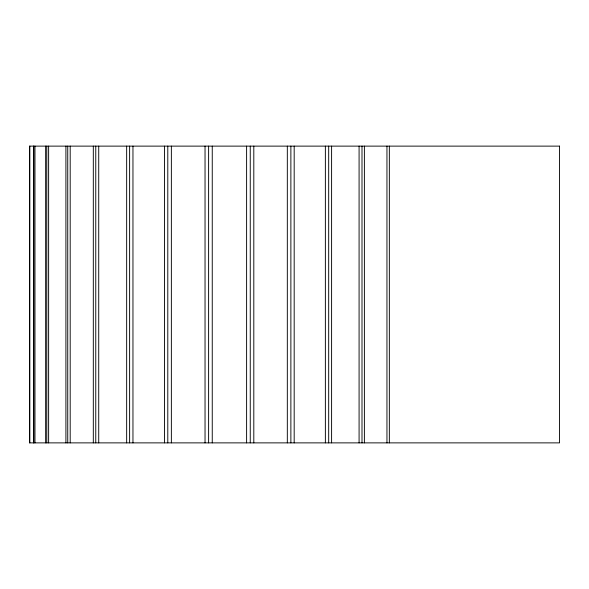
<?xml version="1.0" encoding="UTF-8"?>
<svg xmlns="http://www.w3.org/2000/svg" width="589" height="589" viewBox="0 0 589 589"><rect width="100%" height="100%" fill="white"/><g stroke="black" fill="none" stroke-linecap="round" stroke-linejoin="round"><path stroke-width="0.88" d="M389.344 146.124L389.344 442.876M386.951 146.124L386.951 442.876M364.392 146.124L364.392 442.876M361.999 146.124L361.999 442.876M359.084 146.124L359.084 442.876M331.6 146.124L331.6 442.876M328.684 146.124L328.684 442.876M325.371 146.124L325.371 442.876M294.183 146.124L294.183 442.876M290.878 146.124L290.878 442.876M287.322 146.124L287.322 442.876M253.807 146.124L253.807 442.876M250.251 146.124L250.251 442.876M246.607 146.124L246.607 442.876M212.254 146.124L212.254 442.876M208.609 146.124L208.609 442.876M205.038 146.124L205.038 442.876M171.362 146.124L171.362 442.876M167.791 146.124L167.791 442.876M164.456 146.124L164.456 442.876M132.959 146.124L132.959 442.876M129.617 146.124L129.617 442.876M126.657 146.124L126.657 442.876M98.724 146.124L98.724 442.876M95.764 146.124L95.764 442.876M93.312 146.124L93.312 442.876M70.194 146.124L70.194 442.876M67.742 146.124L67.742 442.876M65.909 146.124L65.909 442.876M48.622 146.124L48.622 442.876M46.789 146.124L46.789 442.876M45.655 146.124L45.655 442.876M34.965 146.124L34.965 442.876M33.831 146.124L33.831 442.876M33.448 146.124L33.448 442.876M29.833 146.124L29.833 442.876M559.55 146.124L29.45 146.124L29.45 442.876L559.55 442.876L559.55 146.124"/></g></svg>
